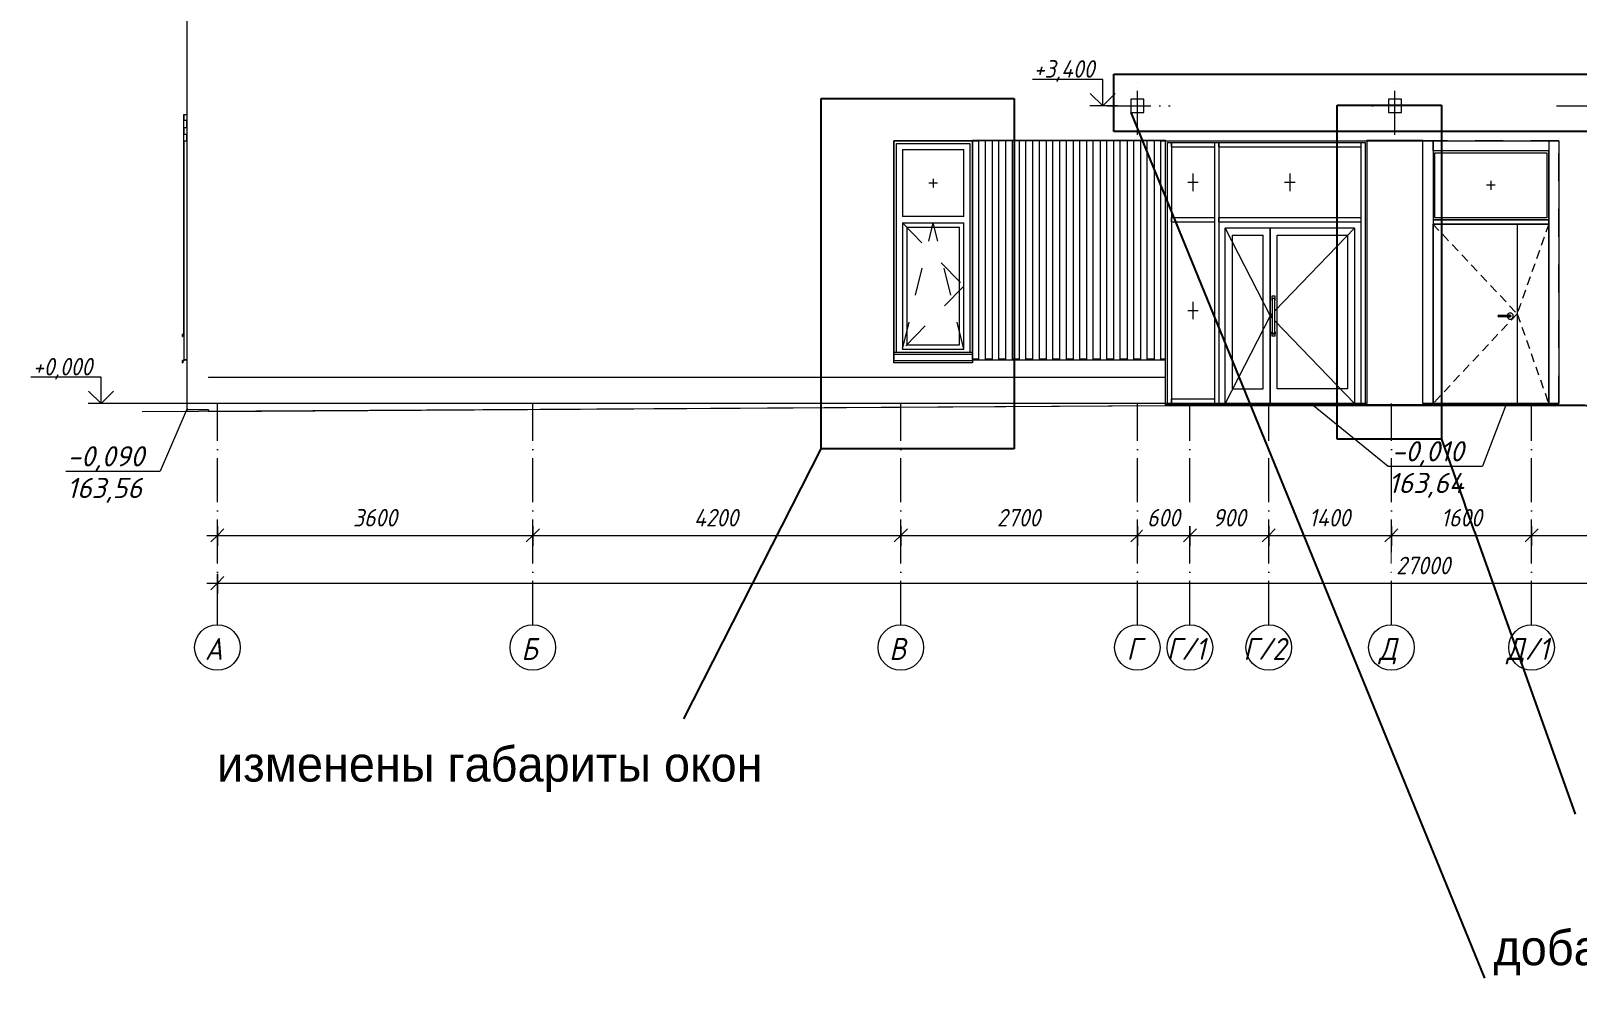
# Model space of a CAD drawing. Header units: millimetres. Extents: x -2128 to 116635, y -18248 to 18481.
# Drawn here: x -2128 to 15519, y -6560 to 4256 of the extents above; entities that cross this region are included whole.
import ezdxf

# ---------------------------------------------------------------- set-up
doc = ezdxf.new("R2010")
doc.units = ezdxf.units.MM
for name, pattern in [('200_ШТРИХ__ш1_п0_6_', [160, 100, -60]), ('50_200_ШТРИХ_1Т_ш5_п1_п1_', [700, 500, -100, 0, -100]), ('Штрих', [635, 317.5, -317.5]), ('Штриховая', [600, 400, -200])]:
    doc.linetypes.add(name, pattern=pattern)
for name, color, linetype, lineweight in [('A-ANNO-DIMS', 7, 'Continuous', 9), ('A-ANNO-DIMS-100', 7, 'Continuous', 9), ('A-ANNO-NOTE', 7, 'Continuous', 9), ('A-DETL-1', 7, 'Continuous', 5), ('A-DETL-CNTR', 7, '50_200_ШТРИХ_1Т_ш5_п1_п1_', 9), ('A-DOOR', 7, 'Continuous', 9), ('A-DOOR-1', 7, 'Continuous', 5), ('A-DOOR-2', 7, '200_ШТРИХ__ш1_п0_6_', 5), ('A-DOOR-FRAM', 7, 'Continuous', 5), ('A-DOOR-HDLN', 7, 'Штрих', 5), ('A-FLOR', 7, 'Continuous', 9), ('A-GLAZ-1', 7, 'Continuous', 5), ('A-GLAZ-2', 7, 'Штрих', 5), ('A-GLAZ-3', 7, 'Штриховая', 5), ('A-GLAZ-CWMG', 7, 'Continuous', 9), ('A-WALL', 7, 'Continuous', 5), ('G-ANNO-DIMS', 7, 'Continuous', 9), ('G-ANNO-DIMS-1', 7, 'Continuous', 20), ('I-WALL', 7, 'Continuous', 5), ('Оси', 7, 'Continuous', 9), ('Оси-1', 7, '50_200_ШТРИХ_1Т_ш5_п1_п1_', 9)]:
    doc.layers.add(name, color=color, linetype=linetype, lineweight=lineweight)
doc.styles.add('ISOCPEUR_I', font='isocpeui.ttf', dxfattribs={"width": 0.9, "height": 250})
doc.styles.add('ISOCPEUR_I_1', font='isocpeui.ttf', dxfattribs={"width": 0.9, "height": 200})
doc.styles.add('ISOCPEUR_I_2', font='isocpeui.ttf', dxfattribs={"height": 230})
doc.dimstyles.new('ISO-2_0_0_9К_Средний_с_подложкой_1', dxfattribs={"dimscale": 304.8, "dimtxt": 199.196235, "dimasz": 0.492126, "dimexe": 0.393701, "dimexo": 0, "dimgap": 0.131234, "dimtad": 1, "dimdec": 0, "dimzin": 0, "dimdsep": 46, "dimtxsty": 'ISOCPEUR_I_1', "dimblk1": 'OBLIQUE', "dimblk2": 'OBLIQUE', "dimsah": 1, "dimcen": 0.09, "dimdle": 0.393701, "dimazin": 0, "dimtfac": 1, "dimtdec": 4, "dimtix": 1, "dimtmove": 2, "dimatfit": 3, "dimfxl": 1, "dimtvp": 1, "dimtfill": 1, "dimtolj": 1, "dimtzin": 0, "dimarcsym": 2})

# ---------------------------------------------------------------- blocks, each defined once
blk = doc.blocks.new('Ось сетки - Круг_Ø6_00__ISO-2_5_0_9K_ кружки поменьше-23056867-АР2_Фасад А-___')
at = {"layer": 'Оси'}
blk.add_circle((0, -2785), 260, dxfattribs=at)
blk = doc.blocks.new('DIMBLOCK13-АР2_Фасад А-___')
at = {"layer": 'A-ANNO-DIMS-100', "transparency": 16777216}
for p, q in [((-120, -2050), (27120, -2050)), ((0, -1944), (0, -2170)), ((0, -2050), (0, -1944)), ((27000, -1944), (27000, -2170)), ((27000, -2050), (27000, -1944))]:
    blk.add_line(p, q, dxfattribs=at)
at = {"layer": 'A-ANNO-DIMS-100', "lineweight": 20, "transparency": 16777216}
for p, q in [((0, -2050), (-75, -2125)), ((0, -2050), (75, -1975)), ((27000, -2050), (26925, -2125)), ((27000, -2050), (27075, -1975))]:
    blk.add_line(p, q, dxfattribs=at)
at = {"layer": 'A-ANNO-DIMS-100', "color": 0, "transparency": 16777216, "insert": (13454, -1749), "char_height": 200, "width": 758.48, "attachment_point": 1, "line_spacing_factor": 1.149209, "style": 'ISOCPEUR_I_1', "bg_fill": 3, "box_fill_scale": 1.25, "bg_fill_color": 256, "bg_fill_true_color": 13158600, "bg_fill_transparency": 0}
blk.add_mtext('27000', dxfattribs=at)
blk = doc.blocks.new('_Oblique')
at = {"color": 0, "linetype": 'ByBlock', "lineweight": -2}
blk.add_line((-0.5, -0.5), (0.5, 0.5), dxfattribs=at)

msp = doc.modelspace()

# ---------------------------------------------------------------- linework, layer by layer
at = {"color": 1}
for p, q in [((10231, 3762), (15907, 3762)), ((10231, 3106), (10231, 3762)), ((6890, 3483), (9094, 3483)), ((6890, -517), (6890, 3483)), ((9094, 3483), (9094, -517)), ((12779, 3407), (13970, 3407)), ((12779, -406), (12779, 3407)), ((13970, 3407), (13970, -406)), ((15907, 3106), (10231, 3106)), ((9094, -517), (6890, -517)), ((13970, -406), (12779, -406))]:
    msp.add_line(p, q, dxfattribs=at)
at = {"layer": 'A-ANNO-DIMS'}
for p, q in [((0, -1398.7), (0, -1624.7)), ((0, -1504.7), (0, -1398.7)), ((3600, -1398.7), (3600, -1624.7)), ((3600, -1504.7), (3600, -1398.7)), ((3600, -1398.7), (3600, -1624.7)), ((3600, -1504.7), (3600, -1398.7)), ((7800, -1398.7), (7800, -1624.7)), ((7800, -1504.7), (7800, -1398.7)), ((7800, -1398.7), (7800, -1624.7)), ((7800, -1504.7), (7800, -1398.7)), ((10500, -1398.7), (10500, -1624.7)), ((10500, -1504.7), (10500, -1398.7)), ((10500, -1398.7), (10500, -1624.7)), ((10500, -1504.7), (10500, -1398.7)), ((11100, -1398.7), (11100, -1624.7)), ((11100, -1504.7), (11100, -1398.7)), ((12000, -1398.7), (12000, -1624.7)), ((12000, -1504.7), (12000, -1398.7)), ((12000, -1398.7), (12000, -1624.7)), ((12000, -1504.7), (12000, -1398.7)), ((13400, -1398.7), (13400, -1624.7)), ((13400, -1504.7), (13400, -1398.7)), ((13400, -1398.7), (13400, -1624.7)), ((13400, -1504.7), (13400, -1398.7)), ((15000, -1398.7), (15000, -1624.7)), ((15000, -1504.7), (15000, -1398.7)), ((15000, -1398.7), (15000, -1624.7)), ((15000, -1504.7), (15000, -1398.7)), ((-120, -1504.7), (3600, -1504.7)), ((3600, -1504.7), (7800, -1504.7)), ((7800, -1504.7), (10500, -1504.7)), ((10500, -1504.7), (11100, -1504.7)), ((12000, -1504.7), (13400, -1504.7)), ((13400, -1504.7), (15000, -1504.7)), ((15000, -1504.7), (17000, -1504.7))]:
    msp.add_line(p, q, dxfattribs=at)
at = {"layer": 'A-ANNO-DIMS', "lineweight": 20}
for p, q in [((0, -1504.7), (-75, -1579.7)), ((0, -1504.7), (75, -1429.7)), ((3600, -1504.7), (3525, -1579.7)), ((3600, -1504.7), (3525, -1579.7)), ((3600, -1504.7), (3675, -1429.7)), ((3600, -1504.7), (3675, -1429.7)), ((7800, -1504.7), (7725, -1579.7)), ((7800, -1504.7), (7725, -1579.7)), ((7800, -1504.7), (7875, -1429.7)), ((7800, -1504.7), (7875, -1429.7)), ((10500, -1504.7), (10425, -1579.7)), ((10500, -1504.7), (10425, -1579.7)), ((10500, -1504.7), (10575, -1429.7)), ((10500, -1504.7), (10575, -1429.7)), ((11100, -1504.7), (11025, -1579.7)), ((11100, -1504.7), (11175, -1429.7)), ((12000, -1504.7), (11925, -1579.7)), ((12000, -1504.7), (12075, -1429.7)), ((12000, -1504.7), (12075, -1429.7)), ((13400, -1504.7), (13325, -1579.7)), ((13400, -1504.7), (13325, -1579.7)), ((13400, -1504.7), (13475, -1429.7)), ((13400, -1504.7), (13475, -1429.7)), ((15000, -1504.7), (14925, -1579.7)), ((15000, -1504.7), (14925, -1579.7)), ((15000, -1504.7), (15075, -1429.7)), ((15000, -1504.7), (15075, -1429.7))]:
    msp.add_line(p, q, dxfattribs=at)
at = {"layer": 'A-ANNO-NOTE'}
for p, q in [((-346.5, -55.5), (-654.1, -772.1)), ((12488.4, -4.5), (13362.9, -714.9)), ((14714, -0.4), (14437.7, -714.9)), ((-654.1, -775.2), (-1728.9, -775.2)), ((14437.7, -718), (13362.9, -718))]:
    msp.add_line(p, q, dxfattribs=at)
at = {"layer": 'A-DETL-1'}
for p, q in [((10425, 3475), (10425, 3325)), ((10575, 3475), (10425, 3475)), ((10575, 3325), (10575, 3475)), ((13515, 3475), (13365, 3475)), ((13365, 3475), (13365, 3325)), ((13515, 3325), (13515, 3475)), ((10425, 3325), (10575, 3325)), ((13365, 3325), (13515, 3325)), ((10817.9, -25.2), (-858.8, -95)), ((15347.3, -25.2), (10817.9, -25.2)), ((21580, -95), (15347.3, -25.2))]:
    msp.add_line(p, q, dxfattribs=at)
at = {"layer": 'A-DETL-CNTR'}
for p, q in [((10500, 3070), (10500, 3710)), ((13440, 3070), (13440, 3710)), ((10155.9, 3400), (10875.9, 3400)), ((13784.1, 3400), (13064.1, 3400)), ((15285.9, 3400), (16005.9, 3400))]:
    msp.add_line(p, q, dxfattribs=at)
at = {"layer": 'A-DOOR'}
for p, q in [((13875, 2885), (13875, 2100)), ((15195, 2885), (13875, 2885)), ((13895, 2865), (15175, 2865)), ((13895, 2120), (13895, 2865)), ((15175, 2865), (15175, 2120)), ((15195, 2100), (15195, 2885)), ((15175, 2120), (13895, 2120)), ((13875, 2100), (15195, 2100)), ((14625, 1010), (14755, 1010)), ((14755, 990), (14625, 990)), ((14755, 1010), (14721.5, 1010)), ((14721.5, 990), (14755, 990))]:
    msp.add_line(p, q, dxfattribs=at)
for centre, radius, start, end in [((14625, 1000), 10, 90, 270), ((14755, 1000), 35, 0, 163.39845), ((14755, 1000), 35, 196.60155, 0), ((14755, 1000), 10, 270, 90), ((14755, 1000), 10, 270, 90)]:
    msp.add_arc(centre, radius, start, end, dxfattribs=at)
at = {"layer": 'A-DOOR-1'}
for p, q in [((11502, 0), (11502, 2003)), ((12015, 2003), (11502, 2003)), ((11502, 2003), (12015, 1001.5)), ((12015, 2003), (12015, 0)), ((12978, 2003), (12015, 2003)), ((12015, 0), (12015, 2003)), ((12978, 2003), (12069.8, 1058.5)), ((12978, 2003), (12978, 0)), ((14835, 2050), (13875, 2050)), ((13875, 0), (13875, 2050)), ((14835, 2050), (14835, 0)), ((15195, 2050), (14835, 2050)), ((14835, 2050), (14835, 0)), ((15195, 0), (15195, 2050)), ((11582, 1923), (11582, 170)), ((11582, 1923), (11935, 1923)), ((11935, 170), (11935, 1923)), ((12095, 170), (12095, 1923)), ((12095, 1923), (12898, 1923)), ((12898, 1923), (12898, 170)), ((12035, 1227.5), (12035, 1200)), ((12075, 1227.5), (12035, 1227.5)), ((12075, 1200), (12035, 1200)), ((12035, 1200), (12035, 1177.5)), ((12035, 1177.5), (12040, 1177.5)), ((12040, 1200), (12040, 800)), ((12070, 800), (12070, 1200)), ((12070, 1177.5), (12075, 1177.5)), ((12075, 1200), (12075, 1227.5)), ((12075, 1177.5), (12075, 1200)), ((12015, 1001.5), (11502, 0)), ((12040.2, 1027.7), (12015, 1001.5)), ((12015, 1001.5), (12040, 975.5)), ((12070, 944.3), (12978, 0)), ((12035, 797.5), (12035, 820)), ((12035, 820), (12040, 820)), ((12035, 797.5), (12035, 770)), ((12035, 797.5), (12075, 797.5)), ((12075, 770), (12035, 770)), ((12070, 800), (12040, 800)), ((12070, 820), (12075, 820)), ((12075, 820), (12075, 797.5)), ((12075, 770), (12075, 797.5)), ((11582, 170), (11935, 170)), ((12898, 170), (12095, 170))]:
    msp.add_line(p, q, dxfattribs=at)
at = {"layer": 'A-DOOR-2'}
for p, q in [((13873.6, 2050), (14835, 1025)), ((15196.4, 2050), (14835, 1025)), ((14835, 1025), (13875, 0)), ((14835, 1025), (15195, 0))]:
    msp.add_line(p, q, dxfattribs=at)
at = {"layer": 'A-DOOR-FRAM'}
for p, q in [((13875, 2885), (13875, 3000)), ((13875, 3000), (13875, 0)), ((15195, 2885), (13875, 2885)), ((15195, 3000), (15195, 2885)), ((15195, 3000), (15195, 0)), ((15195, 2100), (13875, 2100)), ((13875, 2100), (13875, 2050)), ((13875, 2050), (15195, 2050)), ((15195, 2050), (15195, 2100))]:
    msp.add_line(p, q, dxfattribs=at)
at = {"layer": 'A-DOOR-HDLN'}
for p, q in [((15310, 3000), (13760, 3000)), ((13760, 0), (13760, 3000)), ((15310, 3000), (13760, 3000)), ((13760, 0), (13760, 3000)), ((15310, 0), (15310, 3000)), ((15310, 0), (15310, 3000))]:
    msp.add_line(p, q, dxfattribs=at)
at = {"layer": 'A-FLOR'}
for p, q in [((10820, -20), (10820, -25.2)), ((13120, -10), (13120, -25.2)), ((13760, -10), (13760, -25.2)), ((15310, -10), (15310, -25.2))]:
    msp.add_line(p, q, dxfattribs=at)
at = {"layer": 'A-GLAZ-1'}
for p, q in [((7720, 3000), (7720, 502.5)), ((8620, 3000), (7720, 3000)), ((7750, 585), (7750, 2970)), ((7750, 2970), (8590, 2970)), ((7820, 2900), (7820, 2135)), ((7820, 2900), (8520, 2900)), ((8520, 2135), (8520, 2900)), ((8590, 2970), (8590, 585)), ((8620, 502.5), (8620, 3000)), ((14585, 2492.5), (14485, 2492.5)), ((14535, 2542.5), (14535, 2442.5)), ((8520, 2135), (7820, 2135)), ((7820, 2065), (7820, 620)), ((7820, 2065), (8520, 2065)), ((7870, 2015), (7870, 670)), ((7870, 2015), (8470, 2015)), ((8470, 670), (8470, 2015)), ((8520, 620), (8520, 2065)), ((-380, 795.6), (-400, 791)), ((-400, 791), (-400, 766)), ((-400, 766), (-394, 766)), ((-399, 790.2), (-380, 794.6)), ((-399, 767), (-399, 790.2)), ((-394.7, 767), (-399, 767)), ((-389.8, 780.4), (-394.7, 767)), ((-394, 766), (-388.9, 780.1)), ((-388.9, 780.1), (-389.8, 780.4)), ((8620, 585), (7720, 585)), ((8620, 560), (7720, 560)), ((7820, 620), (8520, 620)), ((7870, 670), (8470, 670)), ((-350, 502.5), (-400, 491)), ((-400, 491), (-400, 466)), ((-400, 466), (-394, 466)), ((-399, 490.2), (-350, 501.5)), ((-399, 467), (-399, 490.2)), ((-394.7, 467), (-399, 467)), ((-389.8, 480.4), (-394.7, 467)), ((-394, 466), (-388.9, 480.1)), ((-388.9, 480.1), (-389.8, 480.4)), ((7720, 491), (7720, 502.5)), ((7720, 466), (7720, 491)), ((7720, 491), (8620, 491)), ((8620, 466), (7720, 466)), ((8620, 502.5), (8620, 491)), ((8620, 491), (8620, 466))]:
    msp.add_line(p, q, dxfattribs=at)
at = {"layer": 'A-GLAZ-2'}
for p, q in [((8220, 2517.5), (8120, 2517.5)), ((8170, 2567.5), (8170, 2467.5)), ((7820, 620), (8170, 2065)), ((7820, 2065), (8520, 1342.5)), ((8520, 620), (8170, 2065)), ((8520, 1342.5), (7820, 620))]:
    msp.add_line(p, q, dxfattribs=at)
at = {"layer": 'A-GLAZ-3'}
for p, q in [((11075, 2527.5), (11195, 2527.5)), ((11135, 2627.5), (11135, 2427.5)), ((12180, 2527.5), (12300, 2527.5)), ((12240, 2627.5), (12240, 2427.5)), ((11075, 1062.5), (11195, 1062.5)), ((11135, 1162.5), (11135, 962.5))]:
    msp.add_line(p, q, dxfattribs=at)
at = {"layer": 'A-GLAZ-CWMG'}
for p, q in [((10840, 2980), (10890, 2980)), ((10840, 2980), (10840, 2100)), ((10890, 2980), (10890, 2100)), ((10890, 2930), (10890, 2980)), ((10890, 2980), (11380, 2980)), ((10890, 2930), (11380, 2930)), ((11380, 2980), (11430, 2980)), ((11380, 2980), (11380, 2100)), ((11380, 2980), (11380, 2930)), ((11430, 2980), (11430, 2100)), ((11430, 2930), (11430, 2980)), ((11430, 2980), (13050, 2980)), ((11430, 2930), (13050, 2930)), ((13050, 2980), (13100, 2980)), ((13050, 2980), (13050, 2100)), ((13050, 2980), (13050, 2930)), ((13100, 2980), (13100, 2100)), ((10890, 2075), (10890, 2125)), ((10890, 2125), (11380, 2125)), ((11380, 2125), (11380, 2075)), ((11430, 2075), (11430, 2125)), ((11430, 2125), (13050, 2125)), ((13050, 2125), (13050, 2075)), ((10840, 2100), (10840, 0)), ((10890, 2100), (10890, 0)), ((10890, 2075), (11380, 2075)), ((11380, 2100), (11380, 0)), ((11430, 2100), (11430, 0)), ((11430, 2075), (13050, 2075)), ((13050, 2100), (13050, 0)), ((13100, 2100), (13100, 0)), ((10890, 0), (10890, 50)), ((11380, 50), (10890, 50)), ((11380, 50), (11380, 0))]:
    msp.add_line(p, q, dxfattribs=at)
at = {"layer": 'A-WALL'}
for p, q in [((-350, 13776), (-350, -92)), ((8620, 3007.4), (10820, 3007.4)), ((8620, 3007.4), (8620, 502.5)), ((10820, 300), (10820, 3007.4)), ((13120, 3007.4), (13760, 3007.4)), ((13120, 3007.4), (13120, 507.4)), ((13760, 507.4), (13760, 3007.4)), ((7720, 502.5), (7720, 3000)), ((7720, 3000), (8688.6, 3000)), ((8842.6, 3000), (8765.6, 3000)), ((8996.6, 3000), (8919.6, 3000)), ((9150.6, 3000), (9073.6, 3000)), ((9304.6, 3000), (9227.6, 3000)), ((9458.6, 3000), (9381.6, 3000)), ((9612.6, 3000), (9535.6, 3000)), ((9766.6, 3000), (9689.6, 3000)), ((9920.6, 3000), (9843.6, 3000)), ((10074.6, 3000), (9997.6, 3000)), ((10228.6, 3000), (10151.6, 3000)), ((10382.6, 3000), (10305.6, 3000)), ((10536.6, 3000), (10459.6, 3000)), ((10690.6, 3000), (10613.6, 3000)), ((10767.6, 3000), (15310, 3000)), ((15310, 3000), (15310, 0)), ((8688.6, 507.4), (8620, 507.4)), ((8620, 500), (8688.6, 500)), ((8842.6, 507.4), (8765.4, 507.4)), ((8765.6, 500), (8842.6, 500)), ((8996.6, 507.4), (8919.4, 507.4)), ((8919.6, 500), (8996.6, 500)), ((9150.6, 507.4), (9073.4, 507.4)), ((9073.6, 500), (9150.6, 500)), ((9304.6, 507.4), (9227.4, 507.4)), ((9227.6, 500), (9304.6, 500)), ((9458.6, 507.4), (9381.4, 507.4)), ((9381.6, 500), (9458.6, 500)), ((9612.6, 507.4), (9535.4, 507.4)), ((9535.6, 500), (9612.6, 500)), ((9766.8, 507.4), (9689.4, 507.4)), ((9689.6, 500), (9766.6, 500)), ((9920.8, 507.4), (9843.6, 507.4)), ((9843.6, 500), (9920.6, 500)), ((10074.8, 507.4), (9997.6, 507.4)), ((9997.6, 500), (10074.6, 500)), ((10228.8, 507.4), (10151.6, 507.4)), ((10151.6, 500), (10228.6, 500)), ((10382.8, 507.4), (10305.6, 507.4)), ((10305.6, 500), (10382.6, 500)), ((10536.8, 507.4), (10459.6, 507.4)), ((10459.6, 500), (10536.6, 500)), ((10690.6, 507.4), (10613.6, 507.4)), ((10613.6, 500), (10690.6, 500)), ((10820, 507.4), (10767.4, 507.4)), ((10767.6, 500), (10820, 500)), ((13120, 507.4), (13120, 0)), ((13760, 0), (13760, 507.4)), ((-100, 300), (10820, 300)), ((-100, 300), (-100, 292.6)), ((10820, -20), (10820, 292.6)), ((13120, 0), (10820, 0)), ((15310, 0), (13760, 0)), ((-100, -70.5), (-350, -70.5)), ((-100, -89.2), (10820, -20)), ((-100, -70.5), (-100, -89.2)), ((10820, -10), (15310, -10)), ((15310, -10), (21650, -91.6))]:
    msp.add_line(p, q, dxfattribs=at)
at = {"layer": 'G-ANNO-DIMS'}
for p, q in [((10104.9, 3700), (9304.9, 3700)), ((10104.9, 3400), (10104.9, 3700)), ((10256.5, 3400), (9956.5, 3400)), ((10132.1, 3400), (10104.9, 3400)), ((10273.8, 3400), (10132.1, 3400)), ((-1328.2, 300), (-2128.2, 300)), ((-1328.2, 0), (-1328.2, 300)), ((-1176.6, 0), (-1476.6, 0)), ((11825, 0), (-1328.2, 0))]:
    msp.add_line(p, q, dxfattribs=at)
at = {"layer": 'G-ANNO-DIMS-1'}
for p, q in [((10104.9, 3400), (9963.4, 3541.4)), ((10104.9, 3400), (10246.3, 3541.4)), ((-1328.2, 0), (-1469.6, 141.4)), ((-1328.2, 0), (-1186.8, 141.4))]:
    msp.add_line(p, q, dxfattribs=at)
at = {"layer": 'I-WALL'}
for p, q in [((-382, 799), (-382, 3300)), ((-382, 3300), (-380, 3300)), ((-380, 3231), (-380, 3300)), ((-380, 3300), (-350, 3300)), ((-350, 3231), (-380, 3231)), ((-352, 3231), (-352, 3151.1)), ((-380, 3074.1), (-380, 3151.1)), ((-380, 3151.1), (-350, 3151.1)), ((-350, 3074.1), (-380, 3074.1)), ((-352, 3074.1), (-352, 3000)), ((-380, 500), (-380, 3000)), ((-380, 3000), (-350, 3000)), ((8765.6, 3000), (8688.6, 3000)), ((8688.6, 3000), (8688.6, 500)), ((8765.6, 500), (8765.6, 3000)), ((8919.6, 3000), (8842.6, 3000)), ((8842.6, 3000), (8842.6, 500)), ((8919.6, 500), (8919.6, 3000)), ((9073.6, 3000), (8996.6, 3000)), ((8996.6, 3000), (8996.6, 500)), ((9073.6, 500), (9073.6, 3000)), ((9227.6, 3000), (9150.6, 3000)), ((9150.6, 3000), (9150.6, 500)), ((9227.6, 500), (9227.6, 3000)), ((9381.6, 3000), (9304.6, 3000)), ((9304.6, 3000), (9304.6, 500)), ((9381.6, 500), (9381.6, 3000)), ((9535.6, 3000), (9458.6, 3000)), ((9458.6, 3000), (9458.6, 500)), ((9535.6, 500), (9535.6, 3000)), ((9689.6, 3000), (9612.6, 3000)), ((9612.6, 3000), (9612.6, 500)), ((9689.6, 500), (9689.6, 3000)), ((9843.6, 3000), (9766.6, 3000)), ((9766.6, 3000), (9766.6, 500)), ((9843.6, 500), (9843.6, 3000)), ((9997.6, 3000), (9920.6, 3000)), ((9920.6, 3000), (9920.6, 500)), ((9997.6, 500), (9997.6, 3000)), ((10151.6, 3000), (10074.6, 3000)), ((10074.6, 3000), (10074.6, 500)), ((10151.6, 500), (10151.6, 3000)), ((10305.6, 3000), (10228.6, 3000)), ((10228.6, 3000), (10228.6, 500)), ((10305.6, 500), (10305.6, 3000)), ((10459.6, 3000), (10382.6, 3000)), ((10382.6, 3000), (10382.6, 500)), ((10459.6, 500), (10459.6, 3000)), ((10613.6, 3000), (10536.6, 3000)), ((10536.6, 3000), (10536.6, 500)), ((10613.6, 500), (10613.6, 3000)), ((10767.6, 3000), (10690.6, 3000)), ((10690.6, 3000), (10690.6, 500)), ((10767.6, 500), (10767.6, 3000)), ((-380, 799), (-382, 799)), ((-361, 500), (-380, 500)), ((-350, 500), (-356.6, 500)), ((8688.6, 500), (8765.6, 500)), ((8842.6, 500), (8919.6, 500)), ((8996.6, 500), (9073.6, 500)), ((9150.6, 500), (9227.6, 500)), ((9304.6, 500), (9381.6, 500)), ((9458.6, 500), (9535.6, 500)), ((9612.6, 500), (9689.6, 500)), ((9766.6, 500), (9843.6, 500)), ((9920.6, 500), (9997.6, 500)), ((10074.6, 500), (10151.6, 500)), ((10228.6, 500), (10305.6, 500)), ((10382.6, 500), (10459.6, 500)), ((10536.6, 500), (10613.6, 500)), ((10690.6, 500), (10767.6, 500)), ((10820, 292.6), (10820, 300)), ((-100, -89.2), (-100, -90.5))]:
    msp.add_line(p, q, dxfattribs=at)
at = {"layer": 'Оси-1'}
for p, q in [((0, -2525.2), (0, 0)), ((3600, -2525.2), (3600, 0)), ((7800, -2525.2), (7800, 0)), ((10500, -2525.2), (10500, 0)), ((11100, -2525.2), (11100, 0)), ((12000, -2525.2), (12000, 0)), ((13400, -2525.2), (13400, 0)), ((15000, -2525.2), (15000, 0))]:
    msp.add_line(p, q, dxfattribs=at)

# ---------------------------------------------------------------- block references
at = {"layer": 'Оси'}
for p in [(0, 0), (3600, 0), (7800, 0), (10500, 0), (11100, 0), (12000, 0), (13400, 0), (15000, 0)]:
    msp.add_blockref('Ось сетки - Круг_Ø6_00__ISO-2_5_0_9K_ кружки поменьше-23056867-АР2_Фасад А-___', p, dxfattribs=at)

# ---------------------------------------------------------------- texts
at = {"color": 1, "char_height": 400, "attachment_point": 1}
for s, insert in [('изменены габариты окон', (-4, -3916)), ('добавить светильники', (14564, -6013))]:
    msp.add_mtext_dynamic_manual_height_columns(s, width=7085, gutter_width=1, heights=[0], dxfattribs=dict(at, insert=insert))
at = {"layer": 'A-ANNO-NOTE', "style": 'ISOCPEUR_I_2'}
for s, p in [('-0,090', (-1712.9, -716.5)), ('-0,010', (13401.9, -659.3)), ('163,56', (-1716.9, -1078.6))]:
    msp.add_text(s, height=230, dxfattribs=at).set_placement(p)
at = {"layer": 'G-ANNO-DIMS', "style": 'ISOCPEUR_I_1', "width": 0.9}
for s, p in [('+3,400', (9318.5, 3721.3)), ('+0,000', (-2104.7, 321.3))]:
    msp.add_text(s, height=200, dxfattribs=at).set_placement(p)
at = {"layer": 'Оси', "char_height": 250, "attachment_point": 1, "style": 'ISOCPEUR_I'}
for s, insert, width in [('\\fISOCPEUR|b0|i1|c204|p34|;\\W.9;А', (-142.4, -2676.4), 252.532), ('\\fISOCPEUR|b0|i1|c204|p34|;\\W.9;Б', (3469.3, -2676.4), 223.671), ('\\fISOCPEUR|b0|i1|c204|p34|;\\W.9;В', (7669.3, -2676.4), 223.671), ('\\fISOCPEUR|b0|i1|c204|p34|;\\W.9;Г', (10378.3, -2676.4), 202.025), ('\\fISOCPEUR|b0|i1|c204|p34|;\\W.9;Г', (10835.7, -2676.4), 202.025), ('/1', (11002.4, -2676.4), 346.329), ('\\fISOCPEUR|b0|i1|c204|p34|;\\W.9;Г', (11711.8, -2676.4), 202.025), ('/2', (11878.5, -2676.4), 404.05), ('\\fISOCPEUR|b0|i1|c204|p34|;\\W.9;Д', (13257.6, -2676.4), 252.532), ('\\fISOCPEUR|b0|i1|c204|p34|;\\W.9;Д', (14714.5, -2676.4), 252.532), ('/1', (14922.9, -2676.4), 346.329)]:
    msp.add_mtext(s, dxfattribs=dict(at, insert=insert, width=width))

# ---------------------------------------------------------------- next in the draw order: texts
at = {"layer": 'A-ANNO-DIMS', "char_height": 200, "attachment_point": 1, "line_spacing_factor": 1.149209, "style": 'ISOCPEUR_I_1', "bg_fill": 3, "box_fill_scale": 1.25, "bg_fill_color": 256, "bg_fill_true_color": 13158600, "bg_fill_transparency": 0}
for s, insert, width in [('3600', (1547.2, -1203.4), 606.782), ('4200', (5439.5, -1203.4), 625.17), ('2700', (8897.2, -1203.4), 606.782), ('600', (10610.4, -1203.4), 455.087), ('1400', (12458.7, -1203.4), 579.201), ('1600', (13966.3, -1203.4), 560.814)]:
    msp.add_mtext(s, dxfattribs=dict(at, insert=insert, width=width))

# ---------------------------------------------------------------- next in the draw order: linework, layer by layer
at = {"layer": 'A-ANNO-DIMS'}
for p, q in [((11100, -1398.7), (11100, -1624.7)), ((11100, -1504.7), (11100, -1398.7)), ((11100, -1504.7), (12000, -1504.7))]:
    msp.add_line(p, q, dxfattribs=at)
at = {"layer": 'A-ANNO-DIMS', "lineweight": 20}
for q in [(11025, -1579.7), (11175, -1429.7)]:
    msp.add_line((11100, -1504.7), q, dxfattribs=at)

# ---------------------------------------------------------------- next in the draw order: texts
at = {"layer": 'A-ANNO-NOTE', "style": 'ISOCPEUR_I_2'}
msp.add_text('163,64', height=230, dxfattribs=at).set_placement((13364.9, -1021.4))

# ---------------------------------------------------------------- next in the draw order: texts
at = {"layer": 'A-ANNO-DIMS', "insert": (11360.4, -1203.4), "char_height": 200, "width": 455.087, "attachment_point": 1, "line_spacing_factor": 1.149209, "style": 'ISOCPEUR_I_1', "bg_fill": 3, "box_fill_scale": 1.25, "bg_fill_color": 256, "bg_fill_true_color": 13158600, "bg_fill_transparency": 0}
msp.add_mtext('900', dxfattribs=at)

# ---------------------------------------------------------------- next in the draw order: dimensions: what is measured, and where the dimension line sits
at = {"layer": 'A-ANNO-DIMS'}
dim = msp.add_linear_dim(base=(27000, -2050.3), p1=(0, -1944.2), p2=(27000, -1944.2), dimstyle='ISO-2_0_0_9К_Средний_с_подложкой_1', override={"dimpost": '<>', "dimfxl": 26999.999823}, dxfattribs=at)
dim.commit()
dim.dimension.update_dxf_attribs({"geometry": 'DIMBLOCK13-АР2_Фасад А-___', "text_midpoint": (13832.8, -1882.3), "dimtype": 160})

# ---------------------------------------------------------------- next in the draw order: linework, layer by layer
at = {"color": 1}
for p, q in [((10425, 3325), (14464, -6560)), ((5324, -3601), (6890, -517)), ((13970, -406), (15498, -4688))]:
    msp.add_line(p, q, dxfattribs=at)
at = {"layer": 'A-ANNO-DIMS', "lineweight": 20}
msp.add_line((12000, -1504.7), (11925, -1579.7), dxfattribs=at)

doc.saveas('drawing.dxf')
